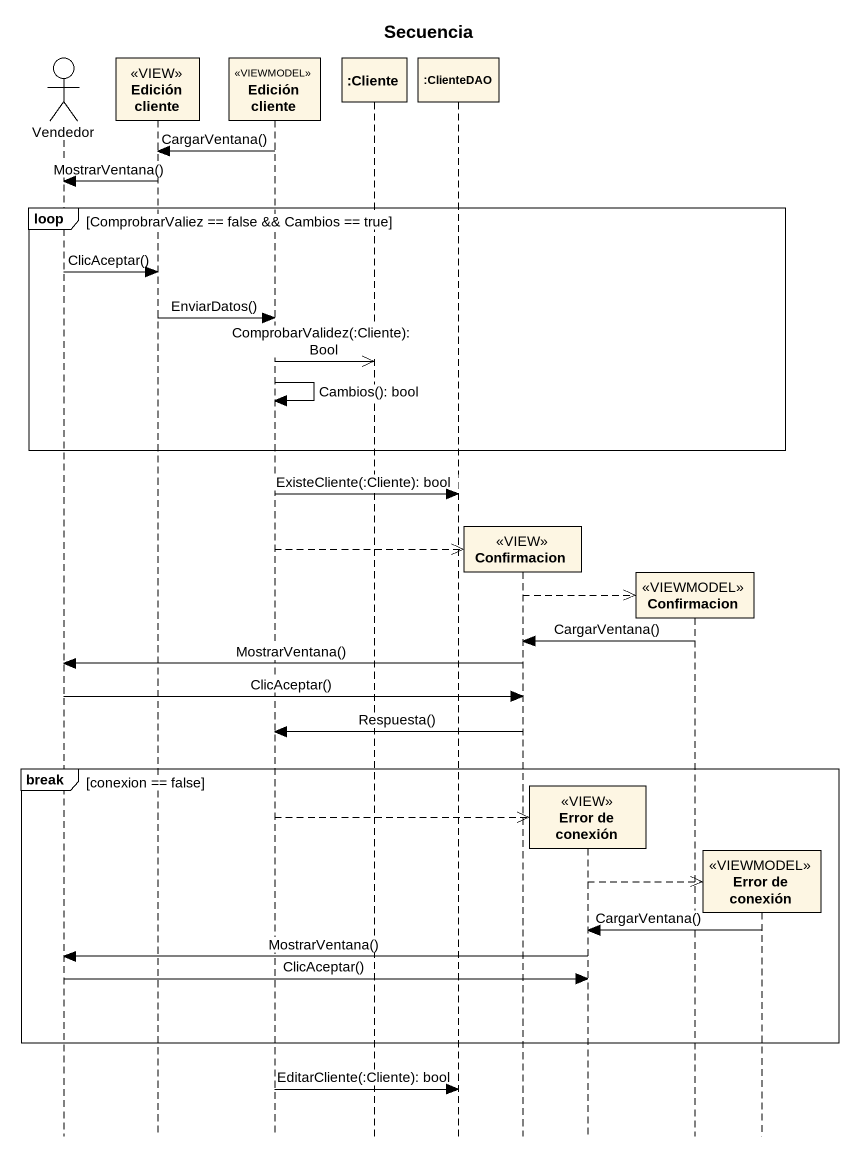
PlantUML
@startuml
title Secuencia
hide footbox
actor Vendedor
participant "Edición cliente" as Edición_cliente <<VIEW>>
participant "Edición cliente" as Edición_cliente_2 <<VIEWMODEL>>
participant ":Cliente" as Cliente
participant ":ClienteDAO" as ClienteDAO
participant Confirmacion <<VIEW>>
participant "Error de conexión" as Error_de_conexión <<VIEW>>
participant "Confirmacion" as Confirmacion_2 <<VIEWMODEL>>
participant "Error de conexión" as Error_de_conexión_2 <<VIEWMODEL>>

Edición_cliente_2 -> Edición_cliente : CargarVentana()
Edición_cliente -> Vendedor : MostrarVentana()
loop ComprobrarValiez == false && Cambios == true
  Vendedor -> Edición_cliente : ClicAceptar()
  Edición_cliente -> Edición_cliente_2 : EnviarDatos()
  Edición_cliente_2 ->> Cliente : ComprobarValidez(:Cliente): Bool
  Edición_cliente_2 -> Edición_cliente_2 : Cambios(): bool
end
Edición_cliente_2 -> ClienteDAO : ExisteCliente(:Cliente): bool
Edición_cliente_2 -->> Confirmacion **
Confirmacion -->> Confirmacion_2 **
Confirmacion_2 -> Confirmacion : CargarVentana()
Confirmacion -> Vendedor : MostrarVentana()
Vendedor -> Confirmacion : ClicAceptar()
Confirmacion -> Edición_cliente_2 : Respuesta()
break conexion == false
  Edición_cliente_2 -->> Error_de_conexión **
  Error_de_conexión -->> Error_de_conexión_2 **
  Error_de_conexión_2 -> Error_de_conexión : CargarVentana()
  Error_de_conexión -> Vendedor : MostrarVentana()
  Vendedor -> Error_de_conexión : ClicAceptar()
end
Edición_cliente_2 -> ClienteDAO : EditarCliente(:Cliente): bool
@enduml
